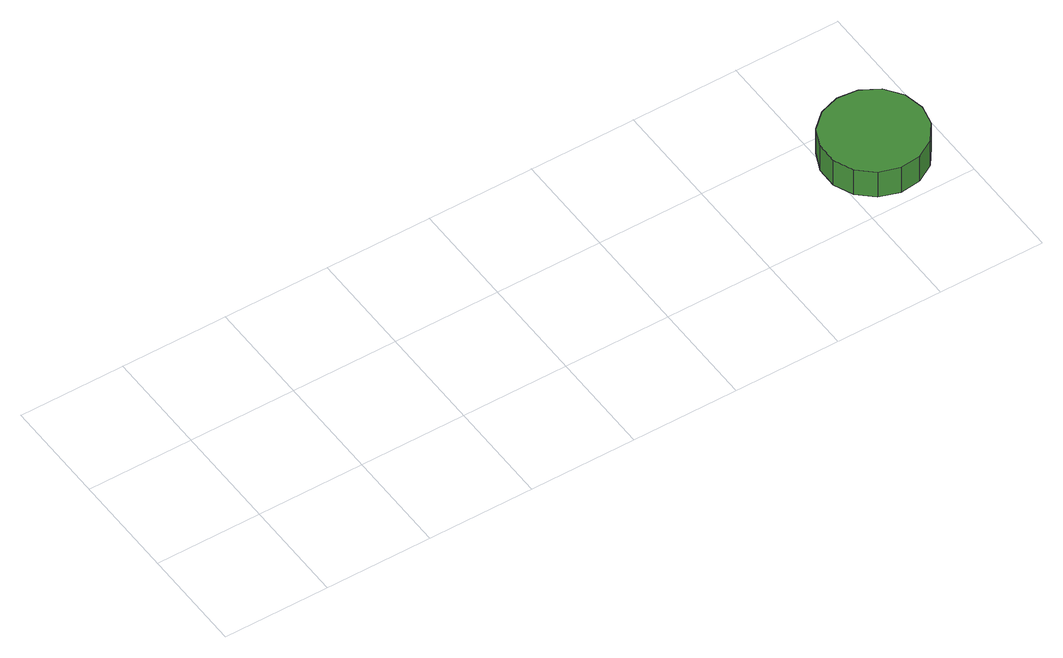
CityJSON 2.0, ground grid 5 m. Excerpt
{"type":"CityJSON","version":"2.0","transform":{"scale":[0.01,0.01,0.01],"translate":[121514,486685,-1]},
"CityObjects":{
"tree1":{"type":"SolitaryVegetationObject","attributes":{"function":"something"}},
"tree2":{"type":"SolitaryVegetationObject","attributes":{"function":"something"},"geometry":[{"type":"MultiSurface","lod":"1","boundaries":[[[0,1,2,3,4,5,6,7,8,9,10,11,12,13,14]],[[15,16,17,18,19,20,21,22,23,24,25,26,27,28,29]],[[0,29,28,1]],[[1,28,27,2]],[[2,27,26,3]],[[3,26,25,4]],[[4,25,24,5]],[[5,24,23,6]],[[6,23,22,7]],[[7,22,21,8]],[[8,21,20,9]],[[9,20,19,10]],[[10,19,18,11]],[[11,18,17,12]],[[12,17,16,13]],[[13,16,15,14]],[[14,15,29,0]]]}]}
},
"vertices":[
[3441,291,220],[3421,387,220],[3363,467,220],[3278,516,220],[3180,526,220],[3086,496,220],[3013,430,220],[2973,340,220],[2973,242,220],[3013,152,220],[3086,86,220],[3180,56,220],[3278,66,220],[3363,115,220],[3421,195,220],[3421,195,75],[3363,115,75],[3278,66,75],[3180,56,75],[3086,86,75],[3013,152,75],[2973,242,75],[2973,340,75],[3013,430,75],[3086,496,75],[3180,526,75],[3278,516,75],[3363,467,75],[3421,387,75],[3441,291,75]
]}
